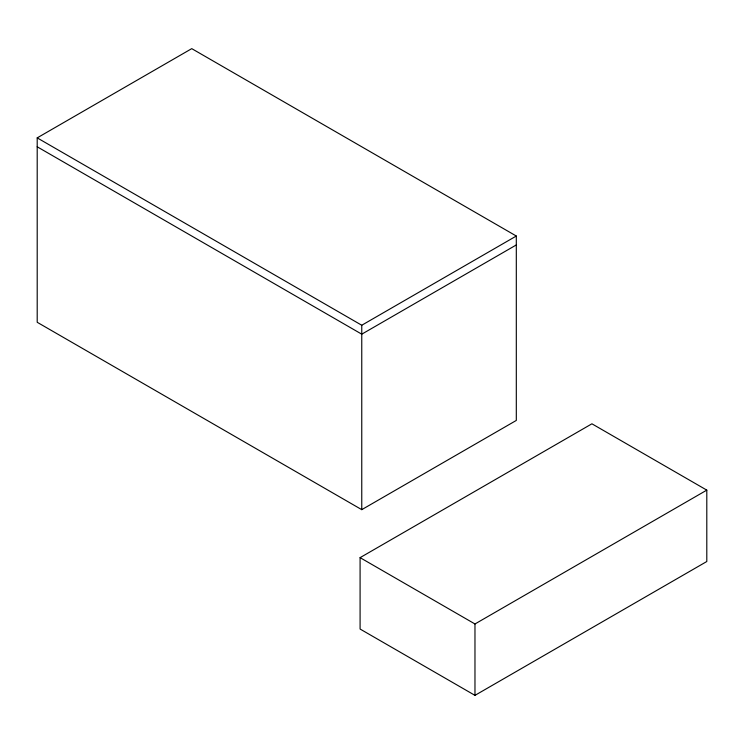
<?xml version="1.0" encoding="UTF-8"?>
<svg xmlns="http://www.w3.org/2000/svg" width="744" height="744" viewBox="0 0 744 744"><rect width="100%" height="100%" fill="white"/><g stroke="black" fill="none" stroke-linecap="round" stroke-linejoin="round"><path stroke-width="1.12" d="M37.2 137.873L191.747 48.639L516.308 236.025L516.308 420.434L361.761 509.659L37.2 322.282L37.2 137.873L361.761 325.249L516.308 236.025M516.308 244.943L361.761 334.177L37.2 146.791M360.087 557.647L591.917 423.801L706.8 490.129L706.8 561.515L474.97 695.361L360.087 629.033L360.087 557.647L474.97 623.974L706.8 490.129M474.97 623.974L474.97 695.361M361.761 325.249L361.761 509.659"/></g></svg>
